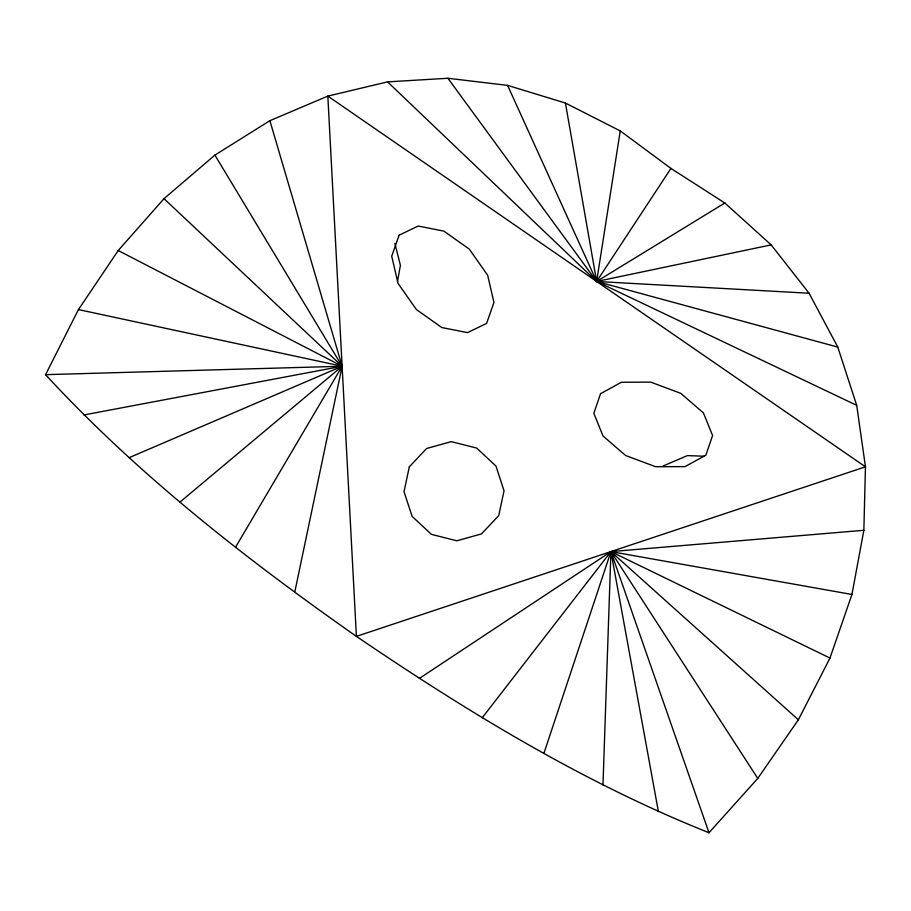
<?xml version="1.0" encoding="UTF-8"?>
<svg xmlns="http://www.w3.org/2000/svg" width="911" height="911" viewBox="0 0 911 911"><rect width="100%" height="100%" fill="white"/><g stroke="black" fill="none" stroke-linecap="round" stroke-linejoin="round"><path stroke-width="1.37" d="M863.856 530.293L865.45 466.819L856.704 405.338L837.778 347.091L809.082 293.24L771.173 244.888L724.814 202.994L670.952 168.421L620.254 130.911L565.424 103.045L507.586 85.372L447.893 78.266L387.574 81.876L327.835 96.111L269.884 120.685L214.905 155.109L164.003 198.678L118.214 250.525L78.46 309.581L45.55 374.66C137.675 474.551 245.446 558.545 356.406 636.379C467.764 711.992 583.632 782.72 708.997 832.734L757.77 778.404L798.366 719.792L829.967 658.061L851.944 594.473L863.856 530.293L610.928 551.599L419.345 678.444M602.98 784.975L610.928 551.599L851.944 594.473M856.704 405.338L596.648 281.465L620.254 130.911M397.458 281.715L400.407 265.329L394.862 243.351M294.709 592.389L342.126 366.245L269.884 120.685M543.867 753.488L610.928 551.599L829.967 658.061M235.459 547.352L342.126 366.245L214.905 155.109M387.574 81.876L596.648 281.465L670.952 168.421M482.249 717.743L610.928 551.599L798.366 719.792M179.866 502.166L342.126 366.245L164.003 198.678M447.893 78.266L596.648 281.465L724.814 202.994M129.02 457.732L342.126 366.245L118.214 250.525M663.174 465.976L687.418 455.591L704.009 456.217M507.586 85.372L596.648 281.465L771.173 244.888M83.949 414.949L342.126 366.245L78.46 309.581M45.55 374.66L342.126 366.245M565.424 103.045L596.648 281.465L809.082 293.24M596.648 281.465L837.778 347.091M658.391 811.564L610.928 551.599L757.77 778.404M610.928 551.599L708.997 832.734M409.335 466.808L404.017 491.655L412.102 516.378L431.427 534.37L456.798 540.792L481.441 533.926L498.727 515.626L504.045 490.778L495.96 466.045L476.647 448.064L451.264 441.641L426.633 448.497L409.335 466.808M600.554 393.677L593.824 413.332L603.002 435.97L625.629 455.511L655.647 466.728L685.015 466.614L705.854 455.193L712.596 435.526L703.417 412.888L680.779 393.347L650.761 382.13L621.404 382.256L600.554 393.677M399.098 235.22L391.719 256.23L398.05 283.423L416.373 309.524L441.789 327.539L467.491 332.629L486.588 323.439L493.956 302.441L487.636 275.236L469.302 249.136L443.885 231.132L418.183 226.042L399.098 235.22M865.45 466.819L356.406 636.379L327.835 96.111L865.45 466.819"/></g></svg>
